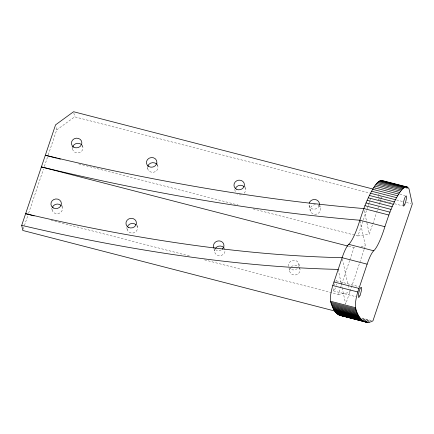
<?xml version="1.0" encoding="UTF-8"?>
<svg xmlns="http://www.w3.org/2000/svg" width="434" height="434" viewBox="0 0 434 434"><rect width="100%" height="100%" fill="white"/><g stroke="black" fill="none" stroke-linecap="round" stroke-linejoin="round"><path stroke-width="0.33" stroke-dasharray="2.17 1.63" d="M23.235 229.195L28.411 213.832M28.628 213.192L43.508 169.021M44.371 166.461L48.038 155.573M48.25 154.933L56.664 129.967L55.834 126.137M204.555 259.874L338.249 294.398L340.191 288.632M340.408 287.992L341.482 284.791M341.699 284.151L349.685 260.46M349.896 259.82L353.998 247.651L355.896 247.337M253.076 208.89L357.936 235.966L363.112 220.597M363.329 219.957L368.938 203.307M369.15 202.667L369.801 200.741M370.018 200.101L371.092 196.9M364.104 249.615L345.714 304.207L342.16 287.785M364.321 248.975L365.395 245.774L359.878 220.239M357.936 235.966L369.334 234.083L372.573 224.481M372.784 223.841L376.452 212.953M376.669 212.313L379.256 204.631M379.473 203.985L380.119 202.065M380.336 201.425L380.981 199.504M381.198 198.864L381.849 196.944M56.664 129.967L74.681 116.838L369.687 193.005M374.949 189.007L376.218 188.801M360.963 246.501L365.395 245.774M338.249 294.398L349.647 292.516L348.941 289.234M405.779 187.862L407.705 188.356M399.833 194.296L404.965 195.62M396.567 199.949L402.464 201.468M406.398 202.488L410.987 203.671M380.352 200.079L388.045 202.065M388.685 202.233L391.251 202.895M394.457 203.72L402.795 205.873M78.744 163.878L238 204.994M348.752 246.295L353.998 247.651M336.35 280.825L358.793 286.619M333.534 290.916L355.978 296.71M51.196 220.282L189.479 255.984M362.027 318.062L371.645 320.547M362.569 318.74L370.267 320.726M363.122 319.37L370.18 321.187M363.692 319.945L368.178 321.106M364.267 320.476L366.833 321.138M364.24 210.517L366.784 222.3M366.925 222.957L369.334 234.083M342.404 259.022L347.943 284.639M348.084 285.295L348.795 288.577M338.184 269.395L341.026 282.529M341.167 283.185L342.019 287.129M319.749 205.049L320.438 208.239M309.095 205.57L310.201 210.674M298.863 263.899L299.965 269.009M289.039 268.255L289.728 271.445M244.857 186.311L245.411 188.866M234.761 189.387L235.174 191.302A5.262 4.828 -12.2 0 1 235.054 190.049M224.524 247.722L224.937 249.637A5.262 4.828 -12.2 0 1 219.593 255.707A5.262 4.828 -12.2 0 1 214.819 249.566M214.011 248.883L214.7 252.073M157.33 163.71L157.878 166.265M147.229 166.786L147.641 168.701M136.992 225.121L137.41 227.036M126.755 227.557L127.167 229.472M82.438 144.978L82.856 146.893M73.851 113.008L74.681 116.838M72.066 146.779L72.614 149.334M61.829 205.108L62.382 207.664M51.727 208.19L52.145 210.105M221.139 249.968A5.262 4.828 -12.2 0 1 214.852 249.154M319.218 205.64A5.262 4.828 -12.2 0 1 312.643 209.025A5.262 4.828 -12.2 0 1 309.214 203.058M288.626 266.34A5.262 4.828 -12.2 0 1 293.97 260.27A5.262 4.828 -12.2 0 1 298.744 266.411M297.285 268.575A5.262 4.828 -12.2 0 1 289.879 268.521M244.944 187.694A5.262 4.828 -12.2 0 1 243.837 193.542M241.429 194.779A5.262 4.828 -12.2 0 1 237.479 194.264M318.133 205.277A5.262 4.828 -12.2 0 1 318.138 213.452A5.262 4.828 -12.2 0 1 310.12 210.262A5.262 4.828 -12.2 0 1 316.896 204.783M299.498 267.838A5.262 4.828 -12.2 0 1 294.621 275.075A5.262 4.828 -12.2 0 1 290.422 267.773M291.301 266.774A5.262 4.828 -12.2 0 1 298.711 266.823M136.938 225.864A5.262 4.828 -12.2 0 1 133.428 232.949A5.262 4.828 -12.2 0 1 127.048 228.219M157.412 165.094A5.262 4.828 -12.2 0 1 153.896 172.179A5.262 4.828 -12.2 0 1 147.522 167.448M61.91 206.492A5.262 4.828 -12.2 0 1 58.4 213.577A5.262 4.828 -12.2 0 1 52.026 208.846M82.384 145.721A5.262 4.828 -12.2 0 1 78.874 152.806A5.262 4.828 -12.2 0 1 72.494 148.075M380.276 196.58A5.262 1.004 -75.5 0 1 379.853 197.72M379.43 198.647A5.262 1.004 -75.5 0 1 378.198 198.522M378.247 197.568A5.262 1.004 -75.5 0 1 378.405 196.401M378.665 195.105A5.262 1.004 -75.5 0 1 378.882 194.215M335.742 281.118A5.262 1.004 -75.5 0 1 336.518 281.194M336.366 284.01A5.262 1.004 -75.5 0 1 336.111 285.301M335.384 287.91A5.262 1.004 -75.5 0 1 333.654 290.97A5.262 1.004 -75.5 0 1 333.513 287.731M334.109 285.105A5.262 1.004 -75.5 0 1 334.5 283.825"/><path stroke-width="0.65" d="M341.043 315.67C334.619 314.097 332.178 306.887 330.524 301.245A13.839 2.642 -75.5 0 1 332.775 285.523L342.122 257.704A24.044 4.584 -75.5 0 1 348.714 244.326A35.865 6.841 -75.5 0 0 359.878 220.239C363.708 208.445 367.864 196.51 374.705 186.067C376.56 183.728 379.365 179.068 382.907 180.935M357.779 291.984L367.131 264.165A24.044 4.584 -75.5 0 1 373.723 250.787A35.865 6.841 -75.5 0 0 384.887 226.694C388.951 214.418 393.166 201.815 400.707 191.161C402.269 188.611 406.794 184.624 408.985 188.687L412.3 204.007L372.931 320.878C363.936 326.222 356.732 315.572 355.533 307.701A13.839 2.642 -75.5 0 1 357.779 291.984L332.775 285.523M335.466 311.205L22.807 230.476L21.7 225.365L55.557 124.862L73.574 111.728L373.028 189.05M341.677 315.768L342.979 315.811M381.622 180.414L407.298 187.032M380.906 180.446L407.917 187.39M380.141 180.674L405.15 187.13M379.332 181.097L404.342 187.553M378.481 181.71L403.49 188.172M377.591 182.519L402.6 188.98M376.663 183.517L401.672 189.973M375.698 184.7L400.707 191.161M374.705 186.067L399.714 192.522M373.685 187.613L398.694 194.069M372.643 189.327L397.652 195.788M371.58 191.215L396.589 197.671M370.495 193.26L395.504 199.716M369.399 195.463L394.408 201.918M368.287 197.817L393.296 204.273M367.169 200.307L392.179 206.763M366.052 202.933L391.061 209.389M364.929 205.683L389.938 212.139M388.821 215.009L363.811 208.553A960.974 334.76 18.6 0 1 45.32 155.247L56.463 158.122M384.887 226.694L359.878 220.239A960.974 334.76 18.6 0 1 41.387 166.933L348.101 246.127M57.776 158.464L60.397 159.137M348.714 244.326L373.723 250.787M367.131 264.165L342.122 257.704A774.365 269.758 18.6 0 1 25.639 213.68L34.156 215.882M333.952 281.954L358.961 288.415M330.524 301.245L355.533 307.701M330.854 302.4L355.864 308.856M331.196 303.507L356.205 309.963M331.554 304.57L356.564 311.026M331.923 305.585L356.932 312.046M332.314 306.556L357.323 313.012M332.715 307.478L357.724 313.934M333.133 308.352L358.137 314.807M333.562 309.176L358.571 315.632M334.006 309.957L359.016 316.413M334.468 310.684L359.477 317.146M334.939 311.368L359.949 317.829M335.428 312.003L360.437 318.464M335.927 312.589L360.936 319.05M336.442 313.126L361.451 319.587M336.974 313.619L361.978 320.075M368.059 321.784L369.345 322.115M337.516 314.059L362.52 320.514M338.07 314.449L363.079 320.905M346.186 316.641L348.111 317.135M351.318 317.965L353.243 318.458M359.656 320.118L361.576 320.612M366.068 321.773L367.348 322.104M338.639 314.791L363.649 321.247M342.323 315.811L367.332 322.272M339.22 315.084L366.687 322.223M339.817 315.328L366.052 322.126M309.214 203.058A5.262 4.828 -12.2 0 1 315.122 199.548A5.262 4.828 -12.2 0 1 319.457 204.387M214.065 248.139A5.262 4.828 -12.2 0 1 215.899 241.754A5.262 4.828 -12.2 0 1 222.875 242.66A5.262 4.828 -12.2 0 1 222.262 249.203M235.293 188.795A5.262 4.828 -12.2 0 1 244.158 186.685M215.394 248.4A5.262 4.828 -12.2 0 1 223.684 247.451M127.287 226.966A5.262 4.828 -12.2 0 1 136.151 224.85M147.761 166.195A5.262 4.828 -12.2 0 1 156.625 164.085M52.259 207.593A5.262 4.828 -12.2 0 1 61.129 205.483M72.733 146.822A5.262 4.828 -12.2 0 1 81.597 144.712M338.184 269.395A774.365 269.758 18.6 0 1 21.7 225.365M53.344 207.957A5.262 4.828 -12.2 0 0 61.395 203.812A5.262 4.828 -12.2 0 0 53.735 199.559A5.262 4.828 -12.2 0 0 53.344 207.957M148.84 166.558A5.262 4.828 -12.2 0 0 156.896 162.414A5.262 4.828 -12.2 0 0 149.236 158.16A5.262 4.828 -12.2 0 0 148.84 166.558M128.366 227.329A5.262 4.828 -12.2 0 0 136.422 223.184A5.262 4.828 -12.2 0 0 128.762 218.931A5.262 4.828 -12.2 0 0 128.366 227.329M73.813 147.186A5.262 4.828 -12.2 0 0 81.869 143.041A5.262 4.828 -12.2 0 0 74.209 138.788A5.262 4.828 -12.2 0 0 73.813 147.186M236.373 189.159A5.262 4.828 -12.2 0 0 244.429 185.014A5.262 4.828 -12.2 0 0 236.763 180.761A5.262 4.828 -12.2 0 0 236.373 189.159M359.97 295.511A5.262 1.004 -75.5 0 0 361.359 287.281A5.262 1.004 -75.5 0 0 358.522 294.187A5.262 1.004 -75.5 0 0 359.97 295.511M404.862 204.181A5.262 1.004 -75.5 0 0 406.251 195.951A5.262 1.004 -75.5 0 0 403.414 202.857A5.262 1.004 -75.5 0 0 404.862 204.181"/></g></svg>
